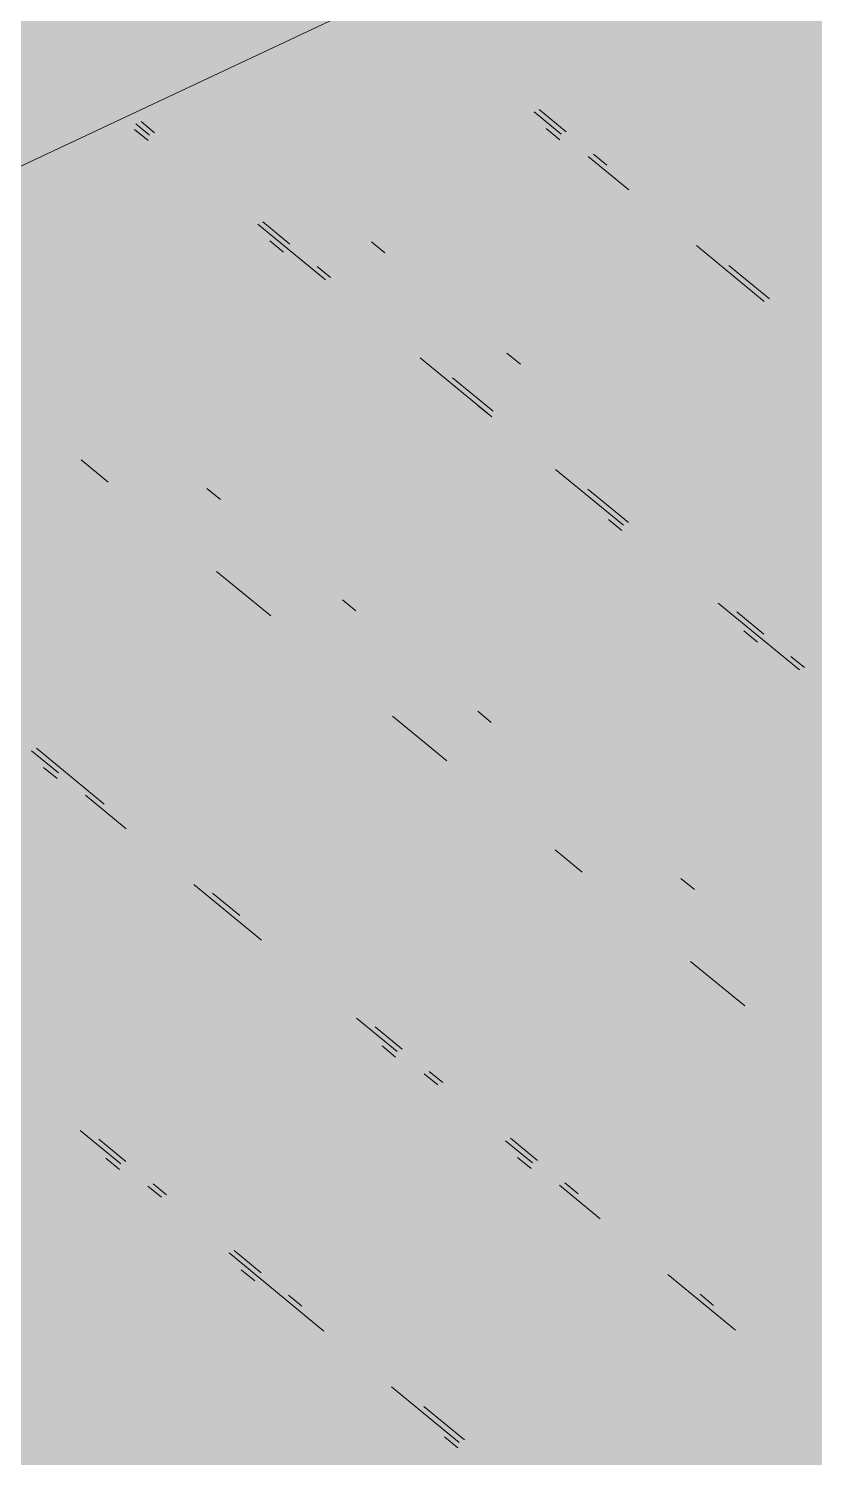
# Paper-space layout '03 3D Building and Roof' of a CAD drawing. Header units: millimetres. Extents: x 5 to 415, y 5 to 292.
# Drawn here: x 269.461 to 271.363, y 79.552 to 83.006 of the extents above; entities that cross this region are included whole.
import ezdxf

# ---------------------------------------------------------------- set-up
doc = ezdxf.new("R2010")
doc.units = ezdxf.units.MM
doc.layers.add('EXISTING', color=7, linetype='Continuous')
doc.layers.add('IMAGES', color=7, linetype='Continuous')

# ---------------------------------------------------------------- blocks, each defined once
blk = doc.blocks.new('SHEET_03')
at = {"layer": 'EXISTING', "color": 250, "lineweight": 9}
for p, q in [((269.173, 82.5474), (272.9102, 84.3019)), ((270.6842, 82.8047), (270.7497, 82.7509)), ((270.7622, 82.7567), (270.6966, 82.8106)), ((269.7502, 82.7353), (269.7174, 82.7622)), ((269.7208, 82.7756), (269.7536, 82.7487)), ((269.7661, 82.7545), (269.7333, 82.7815)), ((270.7463, 82.7375), (270.7135, 82.7644)), ((270.8152, 82.697), (270.9135, 82.6162)), ((270.8605, 82.6759), (270.8277, 82.7029)), ((270.0157, 82.5332), (270.1795, 82.3986)), ((270.0937, 82.4852), (270.0282, 82.5391)), ((270.0778, 82.4659), (270.0451, 82.4929)), ((270.3235, 82.4642), (270.2907, 82.4911)), ((271.0773, 82.4815), (271.2411, 82.3469)), ((270.192, 82.4044), (270.1592, 82.4314)), ((271.2536, 82.3527), (271.1553, 82.4335)), ((270.4088, 82.21), (270.5727, 82.0754)), ((270.6511, 82.1949), (270.6184, 82.2218)), ((270.5852, 82.0812), (270.4869, 82.162)), ((270.5818, 82.0678), (270.549, 82.0947)), ((269.5885, 81.9634), (269.6541, 81.9095)), ((270.7365, 81.9407), (270.9003, 81.806)), ((269.9256, 81.8678), (269.8928, 81.8947)), ((270.9128, 81.8119), (270.8145, 81.8927)), ((270.8969, 81.7926), (270.8641, 81.8196)), ((269.9162, 81.6941), (270.0472, 81.5863)), ((270.2532, 81.5984), (270.2205, 81.6254)), ((271.1296, 81.6175), (271.3262, 81.4559)), ((271.2404, 81.5426), (271.1749, 81.5964)), ((271.2245, 81.5233), (271.1918, 81.5502)), ((271.3387, 81.4618), (271.3059, 81.4887)), ((270.3421, 81.3439), (270.4731, 81.2362)), ((270.5809, 81.3291), (270.5481, 81.356)), ((269.4681, 81.2606), (269.5337, 81.2068)), ((269.6445, 81.1318), (269.4806, 81.2665)), ((269.5303, 81.1933), (269.4975, 81.2203)), ((269.5992, 81.1529), (269.6975, 81.0721)), ((269.6411, 81.1184), (269.6083, 81.1453)), ((270.7353, 81.0207), (270.8008, 80.9669)), ((269.8613, 80.9374), (270.0251, 80.8028)), ((271.0723, 80.9251), (271.0396, 80.952)), ((269.9721, 80.8625), (269.9066, 80.9164)), ((271.0629, 80.7514), (271.1939, 80.6437)), ((270.2545, 80.6142), (270.3528, 80.5334)), ((270.3652, 80.5393), (270.2997, 80.5932)), ((270.3494, 80.52), (270.3166, 80.547)), ((270.4183, 80.4796), (270.4511, 80.4526)), ((270.4635, 80.4585), (270.4308, 80.4854)), ((269.586, 80.3427), (269.6843, 80.2619)), ((269.6968, 80.2678), (269.6312, 80.3216)), ((270.6149, 80.318), (270.6804, 80.2641)), ((270.6929, 80.27), (270.6274, 80.3238)), ((269.6809, 80.2485), (269.6481, 80.2754)), ((270.677, 80.2507), (270.6442, 80.2776)), ((269.7498, 80.2081), (269.7826, 80.1811)), ((269.7951, 80.187), (269.7623, 80.2139)), ((270.7459, 80.2102), (270.8442, 80.1294)), ((270.7912, 80.1892), (270.7584, 80.2161)), ((269.9464, 80.0465), (270.1757, 79.8579)), ((270.0244, 79.9985), (269.9589, 80.0523)), ((270.0085, 79.9792), (269.9758, 80.0061)), ((271.008, 79.9948), (271.1718, 79.8601)), ((270.1227, 79.9177), (270.0899, 79.9446)), ((271.1188, 79.9198), (271.086, 79.9468)), ((270.3396, 79.7233), (270.5034, 79.5886)), ((270.5159, 79.5945), (270.4176, 79.6753)), ((270.5, 79.5752), (270.4672, 79.6021))]:
    blk.add_line(p, q, dxfattribs=at)
at = {"layer": 'IMAGES', "color": 7}
for points in [[(265.2436, 83), (269.8691, 83), (265.2436, 83.0964), (269.8691, 83.0964)], [(269.8691, 83), (269.9655, 83), (269.8691, 83.0964), (269.9655, 83.0964)], [(269.9655, 83), (270.2545, 83), (269.9655, 83.0964), (270.2545, 83.0964)], [(270.2545, 83), (270.3509, 83), (270.2545, 83.0964), (270.3509, 83.0964)], [(270.3509, 83), (270.4473, 83), (270.3509, 83.0964), (270.4473, 83.0964)], [(270.4473, 83), (270.5436, 83), (270.4473, 83.0964), (270.5436, 83.0964)], [(270.5436, 83), (270.64, 83), (270.5436, 83.0964), (270.64, 83.0964)], [(270.64, 83), (270.7364, 83), (270.64, 83.0964), (270.7364, 83.0964)], [(270.7364, 82.9036), (271.2182, 82.9036), (270.7364, 83.0964), (271.2182, 83.0964)], [(271.2182, 83), (271.3145, 83), (271.2182, 83.0964), (271.3145, 83.0964)], [(271.3145, 83), (271.5073, 83), (271.3145, 83.0964), (271.5073, 83.0964)], [(265.1473, 82.9036), (269.4836, 82.9036), (265.1473, 83), (269.4836, 83)], [(269.4836, 82.9036), (269.58, 82.9036), (269.4836, 83), (269.58, 83)], [(269.58, 82.9036), (269.7727, 82.9036), (269.58, 83), (269.7727, 83)], [(269.7727, 82.9036), (269.9655, 82.9036), (269.7727, 83), (269.9655, 83)], [(269.9655, 82.9036), (270.0618, 82.9036), (269.9655, 83), (270.0618, 83)], [(270.0618, 82.9036), (270.1582, 82.9036), (270.0618, 83), (270.1582, 83)], [(270.1582, 82.9036), (270.2545, 82.9036), (270.1582, 83), (270.2545, 83)], [(270.2545, 82.9036), (270.3509, 82.9036), (270.2545, 83), (270.3509, 83)], [(270.3509, 82.9036), (270.4473, 82.9036), (270.3509, 83), (270.4473, 83)], [(270.4473, 82.9036), (270.5436, 82.9036), (270.4473, 83), (270.5436, 83)], [(270.5436, 82.9036), (270.64, 82.9036), (270.5436, 83), (270.64, 83)], [(270.64, 82.9036), (270.7364, 82.9036), (270.64, 83), (270.7364, 83)], [(271.2182, 82.9036), (271.3145, 82.9036), (271.2182, 83), (271.3145, 83)], [(271.3145, 82.9036), (271.4109, 82.9036), (271.3145, 83), (271.4109, 83)], [(269.3873, 82.8072), (269.4836, 82.8072), (269.3873, 82.9036), (269.4836, 82.9036)], [(269.4836, 82.8072), (269.58, 82.8072), (269.4836, 82.9036), (269.58, 82.9036)], [(269.58, 82.8072), (269.6764, 82.8072), (269.58, 82.9036), (269.6764, 82.9036)], [(269.6764, 82.8072), (269.7727, 82.8072), (269.6764, 82.9036), (269.7727, 82.9036)], [(269.7727, 82.8072), (269.8691, 82.8072), (269.7727, 82.9036), (269.8691, 82.9036)], [(269.8691, 82.8072), (269.9655, 82.8072), (269.8691, 82.9036), (269.9655, 82.9036)], [(269.9655, 82.7108), (270.0618, 82.7108), (269.9655, 82.9036), (270.0618, 82.9036)], [(270.0618, 82.7108), (270.1582, 82.7108), (270.0618, 82.9036), (270.1582, 82.9036)], [(270.1582, 82.8072), (270.2545, 82.8072), (270.1582, 82.9036), (270.2545, 82.9036)], [(270.2545, 82.8072), (270.3509, 82.8072), (270.2545, 82.9036), (270.3509, 82.9036)], [(270.3509, 82.8072), (270.4473, 82.8072), (270.3509, 82.9036), (270.4473, 82.9036)], [(270.4473, 82.8072), (270.5436, 82.8072), (270.4473, 82.9036), (270.5436, 82.9036)], [(270.5436, 82.8072), (270.7364, 82.8072), (270.5436, 82.9036), (270.7364, 82.9036)], [(270.7364, 82.8072), (270.8327, 82.8072), (270.7364, 82.9036), (270.8327, 82.9036)], [(270.8327, 82.8072), (270.9291, 82.8072), (270.8327, 82.9036), (270.9291, 82.9036)], [(270.9291, 82.8072), (271.4109, 82.8072), (270.9291, 82.9036), (271.4109, 82.9036)], [(269.3873, 82.7108), (269.4836, 82.7108), (269.3873, 82.8072), (269.4836, 82.8072)], [(269.4836, 82.7108), (269.58, 82.7108), (269.4836, 82.8072), (269.58, 82.8072)], [(269.58, 82.7108), (269.6764, 82.7108), (269.58, 82.8072), (269.6764, 82.8072)], [(269.6764, 82.7108), (269.8691, 82.7108), (269.6764, 82.8072), (269.8691, 82.8072)], [(269.8691, 82.6144), (269.9655, 82.6144), (269.8691, 82.8072), (269.9655, 82.8072)], [(270.1582, 82.7108), (270.5436, 82.7108), (270.1582, 82.8072), (270.5436, 82.8072)], [(270.5436, 82.7108), (270.64, 82.7108), (270.5436, 82.8072), (270.64, 82.8072)], [(270.64, 82.7108), (270.7364, 82.7108), (270.64, 82.8072), (270.7364, 82.8072)], [(270.7364, 82.7108), (270.8327, 82.7108), (270.7364, 82.8072), (270.8327, 82.8072)], [(270.8327, 82.7108), (270.9291, 82.7108), (270.8327, 82.8072), (270.9291, 82.8072)], [(270.9291, 82.7108), (271.0255, 82.7108), (270.9291, 82.8072), (271.0255, 82.8072)], [(271.0255, 82.7108), (271.5073, 82.7108), (271.0255, 82.8072), (271.5073, 82.8072)], [(269.3873, 82.6144), (269.4836, 82.6144), (269.3873, 82.7108), (269.4836, 82.7108)], [(269.4836, 82.6144), (269.58, 82.6144), (269.4836, 82.7108), (269.58, 82.7108)], [(269.58, 82.6144), (269.6764, 82.6144), (269.58, 82.7108), (269.6764, 82.7108)], [(269.6764, 82.6144), (269.7727, 82.6144), (269.6764, 82.7108), (269.7727, 82.7108)], [(269.7727, 82.6144), (269.8691, 82.6144), (269.7727, 82.7108), (269.8691, 82.7108)], [(269.9655, 82.6144), (270.0618, 82.6144), (269.9655, 82.7108), (270.0618, 82.7108)], [(270.0618, 82.6144), (270.1582, 82.6144), (270.0618, 82.7108), (270.1582, 82.7108)], [(270.1582, 82.6144), (270.2545, 82.6144), (270.1582, 82.7108), (270.2545, 82.7108)], [(270.2545, 82.6144), (270.64, 82.6144), (270.2545, 82.7108), (270.64, 82.7108)], [(270.64, 82.6144), (270.7364, 82.6144), (270.64, 82.7108), (270.7364, 82.7108)], [(270.7364, 82.6144), (270.9291, 82.6144), (270.7364, 82.7108), (270.9291, 82.7108)], [(270.9291, 82.6144), (271.0255, 82.6144), (270.9291, 82.7108), (271.0255, 82.7108)], [(271.0255, 82.6144), (271.1218, 82.6144), (271.0255, 82.7108), (271.1218, 82.7108)], [(271.1218, 82.6144), (271.6036, 82.6144), (271.1218, 82.7108), (271.6036, 82.7108)], [(269.3873, 82.518), (269.4836, 82.518), (269.3873, 82.6144), (269.4836, 82.6144)], [(269.4836, 82.518), (269.58, 82.518), (269.4836, 82.6144), (269.58, 82.6144)], [(269.58, 82.518), (269.7727, 82.518), (269.58, 82.6144), (269.7727, 82.6144)], [(269.7727, 82.518), (269.8691, 82.518), (269.7727, 82.6144), (269.8691, 82.6144)], [(269.8691, 82.518), (269.9655, 82.518), (269.8691, 82.6144), (269.9655, 82.6144)], [(269.9655, 82.518), (270.0618, 82.518), (269.9655, 82.6144), (270.0618, 82.6144)], [(270.0618, 82.518), (270.1582, 82.518), (270.0618, 82.6144), (270.1582, 82.6144)], [(270.1582, 82.518), (270.2545, 82.518), (270.1582, 82.6144), (270.2545, 82.6144)], [(270.2545, 82.518), (270.3509, 82.518), (270.2545, 82.6144), (270.3509, 82.6144)], [(270.3509, 82.518), (270.4473, 82.518), (270.3509, 82.6144), (270.4473, 82.6144)], [(270.4473, 82.518), (270.7364, 82.518), (270.4473, 82.6144), (270.7364, 82.6144)], [(270.7364, 82.518), (270.8327, 82.518), (270.7364, 82.6144), (270.8327, 82.6144)], [(270.8327, 82.518), (271.1218, 82.518), (270.8327, 82.6144), (271.1218, 82.6144)], [(271.1218, 82.518), (271.2182, 82.518), (271.1218, 82.6144), (271.2182, 82.6144)], [(271.2182, 82.518), (271.7, 82.518), (271.2182, 82.6144), (271.7, 82.6144)], [(269.3873, 82.4216), (269.4836, 82.4216), (269.3873, 82.518), (269.4836, 82.518)], [(269.4836, 82.4216), (269.8691, 82.4216), (269.4836, 82.518), (269.8691, 82.518)], [(269.8691, 82.4216), (269.9655, 82.4216), (269.8691, 82.518), (269.9655, 82.518)], [(269.9655, 82.4216), (270.1582, 82.4216), (269.9655, 82.518), (270.1582, 82.518)], [(270.1582, 82.4216), (270.2545, 82.4216), (270.1582, 82.518), (270.2545, 82.518)], [(270.2545, 82.4216), (270.3509, 82.4216), (270.2545, 82.518), (270.3509, 82.518)], [(270.3509, 82.4216), (270.4473, 82.4216), (270.3509, 82.518), (270.4473, 82.518)], [(270.4473, 82.4216), (270.5436, 82.4216), (270.4473, 82.518), (270.5436, 82.518)], [(270.5436, 82.4216), (270.64, 82.4216), (270.5436, 82.518), (270.64, 82.518)], [(270.64, 82.4216), (270.8327, 82.4216), (270.64, 82.518), (270.8327, 82.518)], [(270.8327, 82.4216), (270.9291, 82.4216), (270.8327, 82.518), (270.9291, 82.518)], [(270.9291, 82.4216), (271.0255, 82.4216), (270.9291, 82.518), (271.0255, 82.518)], [(271.0255, 82.4216), (271.2182, 82.4216), (271.0255, 82.518), (271.2182, 82.518)], [(271.2182, 82.4216), (271.3145, 82.4216), (271.2182, 82.518), (271.3145, 82.518)], [(271.3145, 82.4216), (271.7964, 82.4216), (271.3145, 82.518), (271.7964, 82.518)], [(269.3873, 82.3252), (269.4836, 82.3252), (269.3873, 82.4216), (269.4836, 82.4216)], [(269.4836, 82.3252), (269.9655, 82.3252), (269.4836, 82.4216), (269.9655, 82.4216)], [(269.9655, 82.3252), (270.0618, 82.3252), (269.9655, 82.4216), (270.0618, 82.4216)], [(270.0618, 82.3252), (270.1582, 82.3252), (270.0618, 82.4216), (270.1582, 82.4216)], [(270.1582, 82.3252), (270.2545, 82.3252), (270.1582, 82.4216), (270.2545, 82.4216)], [(270.2545, 82.3252), (270.3509, 82.3252), (270.2545, 82.4216), (270.3509, 82.4216)], [(270.3509, 82.3252), (270.4473, 82.3252), (270.3509, 82.4216), (270.4473, 82.4216)], [(270.4473, 82.3252), (270.5436, 82.3252), (270.4473, 82.4216), (270.5436, 82.4216)], [(270.5436, 82.3252), (270.64, 82.3252), (270.5436, 82.4216), (270.64, 82.4216)], [(270.64, 82.3252), (270.7364, 82.3252), (270.64, 82.4216), (270.7364, 82.4216)], [(270.7364, 82.3252), (271.0255, 82.3252), (270.7364, 82.4216), (271.0255, 82.4216)], [(271.0255, 82.3252), (271.1218, 82.3252), (271.0255, 82.4216), (271.1218, 82.4216)], [(271.1218, 82.3252), (271.3145, 82.3252), (271.1218, 82.4216), (271.3145, 82.4216)], [(271.3145, 82.3252), (271.4109, 82.3252), (271.3145, 82.4216), (271.4109, 82.4216)], [(269.3873, 82.2288), (269.4836, 82.2288), (269.3873, 82.3252), (269.4836, 82.3252)], [(269.4836, 82.2288), (269.58, 82.2288), (269.4836, 82.3252), (269.58, 82.3252)], [(269.58, 82.2288), (269.6764, 82.2288), (269.58, 82.3252), (269.6764, 82.3252)], [(269.6764, 82.2288), (270.0618, 82.2288), (269.6764, 82.3252), (270.0618, 82.3252)], [(270.0618, 82.2288), (270.1582, 82.2288), (270.0618, 82.3252), (270.1582, 82.3252)], [(270.1582, 82.2288), (270.2545, 82.2288), (270.1582, 82.3252), (270.2545, 82.3252)], [(270.2545, 82.2288), (270.3509, 82.2288), (270.2545, 82.3252), (270.3509, 82.3252)], [(270.3509, 82.2288), (270.4473, 82.2288), (270.3509, 82.3252), (270.4473, 82.3252)], [(270.4473, 82.2288), (270.5436, 82.2288), (270.4473, 82.3252), (270.5436, 82.3252)], [(270.5436, 82.2288), (270.64, 82.2288), (270.5436, 82.3252), (270.64, 82.3252)], [(270.64, 82.2288), (270.7364, 82.2288), (270.64, 82.3252), (270.7364, 82.3252)], [(270.7364, 82.2288), (270.8327, 82.2288), (270.7364, 82.3252), (270.8327, 82.3252)], [(270.8327, 82.2288), (271.0255, 82.2288), (270.8327, 82.3252), (271.0255, 82.3252)], [(271.0255, 82.2288), (271.1218, 82.2288), (271.0255, 82.3252), (271.1218, 82.3252)], [(271.1218, 82.2288), (271.2182, 82.2288), (271.1218, 82.3252), (271.2182, 82.3252)], [(271.2182, 82.2288), (271.4109, 82.2288), (271.2182, 82.3252), (271.4109, 82.3252)], [(269.3873, 82.1324), (269.4836, 82.1324), (269.3873, 82.2288), (269.4836, 82.2288)], [(269.4836, 82.1324), (269.58, 82.1324), (269.4836, 82.2288), (269.58, 82.2288)], [(269.58, 82.1324), (269.7727, 82.1324), (269.58, 82.2288), (269.7727, 82.2288)], [(269.7727, 82.1324), (270.1582, 82.1324), (269.7727, 82.2288), (270.1582, 82.2288)], [(270.1582, 82.1324), (270.2545, 82.1324), (270.1582, 82.2288), (270.2545, 82.2288)], [(270.2545, 82.1324), (270.3509, 82.1324), (270.2545, 82.2288), (270.3509, 82.2288)], [(270.3509, 82.1324), (270.4473, 82.1324), (270.3509, 82.2288), (270.4473, 82.2288)], [(270.4473, 82.1324), (270.5436, 82.1324), (270.4473, 82.2288), (270.5436, 82.2288)], [(270.5436, 82.1324), (270.64, 82.1324), (270.5436, 82.2288), (270.64, 82.2288)], [(270.64, 82.1324), (270.7364, 82.1324), (270.64, 82.2288), (270.7364, 82.2288)], [(270.7364, 82.1324), (270.8327, 82.1324), (270.7364, 82.2288), (270.8327, 82.2288)], [(270.8327, 82.1324), (270.9291, 82.1324), (270.8327, 82.2288), (270.9291, 82.2288)], [(270.9291, 82.1324), (271.2182, 82.1324), (270.9291, 82.2288), (271.2182, 82.2288)], [(271.2182, 82.1324), (271.3145, 82.1324), (271.2182, 82.2288), (271.3145, 82.2288)], [(271.3145, 82.1324), (271.4109, 82.1324), (271.3145, 82.2288), (271.4109, 82.2288)], [(269.3873, 82.036), (269.58, 82.036), (269.3873, 82.1324), (269.58, 82.1324)], [(269.58, 82.036), (269.7727, 82.036), (269.58, 82.1324), (269.7727, 82.1324)], [(269.7727, 82.036), (269.8691, 82.036), (269.7727, 82.1324), (269.8691, 82.1324)], [(269.8691, 82.036), (270.3509, 82.036), (269.8691, 82.1324), (270.3509, 82.1324)], [(270.3509, 82.036), (270.4473, 82.036), (270.3509, 82.1324), (270.4473, 82.1324)], [(270.4473, 82.036), (270.5436, 82.036), (270.4473, 82.1324), (270.5436, 82.1324)], [(270.5436, 82.036), (270.64, 82.036), (270.5436, 82.1324), (270.64, 82.1324)], [(270.64, 82.036), (270.7364, 82.036), (270.64, 82.1324), (270.7364, 82.1324)], [(270.7364, 82.036), (270.8327, 82.036), (270.7364, 82.1324), (270.8327, 82.1324)], [(270.8327, 82.036), (271.0255, 82.036), (270.8327, 82.1324), (271.0255, 82.1324)], [(271.0255, 82.036), (271.3145, 82.036), (271.0255, 82.1324), (271.3145, 82.1324)], [(271.3145, 82.036), (271.4109, 82.036), (271.3145, 82.1324), (271.4109, 82.1324)], [(269.2909, 81.9396), (269.4836, 81.9396), (269.2909, 82.036), (269.4836, 82.036)], [(269.4836, 81.9396), (269.58, 81.9396), (269.4836, 82.036), (269.58, 82.036)], [(269.58, 81.9396), (269.7727, 81.9396), (269.58, 82.036), (269.7727, 82.036)], [(269.7727, 81.9396), (269.8691, 81.9396), (269.7727, 82.036), (269.8691, 82.036)], [(269.8691, 81.9396), (269.9655, 81.9396), (269.8691, 82.036), (269.9655, 82.036)], [(269.9655, 81.9396), (270.5436, 81.9396), (269.9655, 82.036), (270.5436, 82.036)], [(270.5436, 81.9396), (270.64, 81.9396), (270.5436, 82.036), (270.64, 82.036)], [(270.64, 81.9396), (270.7364, 81.9396), (270.64, 82.036), (270.7364, 82.036)], [(270.7364, 81.9396), (270.8327, 81.9396), (270.7364, 82.036), (270.8327, 82.036)], [(270.8327, 81.9396), (270.9291, 81.9396), (270.8327, 82.036), (270.9291, 82.036)], [(270.9291, 81.9396), (271.0255, 81.9396), (270.9291, 82.036), (271.0255, 82.036)], [(271.0255, 81.9396), (271.1218, 81.9396), (271.0255, 82.036), (271.1218, 82.036)], [(271.1218, 81.9396), (271.2182, 81.9396), (271.1218, 82.036), (271.2182, 82.036)], [(271.2182, 81.9396), (271.4109, 81.9396), (271.2182, 82.036), (271.4109, 82.036)], [(269.3873, 81.8432), (269.4836, 81.8432), (269.3873, 81.9396), (269.4836, 81.9396)], [(269.4836, 81.8432), (269.58, 81.8432), (269.4836, 81.9396), (269.58, 81.9396)], [(269.58, 81.8432), (269.6764, 81.8432), (269.58, 81.9396), (269.6764, 81.9396)], [(269.6764, 81.8432), (269.7727, 81.8432), (269.6764, 81.9396), (269.7727, 81.9396)], [(269.7727, 81.8432), (269.8691, 81.8432), (269.7727, 81.9396), (269.8691, 81.9396)], [(269.8691, 81.8432), (269.9655, 81.8432), (269.8691, 81.9396), (269.9655, 81.9396)], [(269.9655, 81.8432), (270.1582, 81.8432), (269.9655, 81.9396), (270.1582, 81.9396)], [(270.1582, 81.8432), (270.5436, 81.8432), (270.1582, 81.9396), (270.5436, 81.9396)], [(270.5436, 81.8432), (270.64, 81.8432), (270.5436, 81.9396), (270.64, 81.9396)], [(270.64, 81.8432), (270.7364, 81.8432), (270.64, 81.9396), (270.7364, 81.9396)], [(270.7364, 81.8432), (270.8327, 81.8432), (270.7364, 81.9396), (270.8327, 81.9396)], [(270.8327, 81.8432), (270.9291, 81.8432), (270.8327, 81.9396), (270.9291, 81.9396)], [(270.9291, 81.8432), (271.0255, 81.8432), (270.9291, 81.9396), (271.0255, 81.9396)], [(271.0255, 81.8432), (271.1218, 81.8432), (271.0255, 81.9396), (271.1218, 81.9396)], [(271.1218, 81.8432), (271.3145, 81.8432), (271.1218, 81.9396), (271.3145, 81.9396)], [(271.3145, 81.8432), (271.6036, 81.8432), (271.3145, 81.9396), (271.6036, 81.9396)], [(269.0982, 81.7468), (269.58, 81.7468), (269.0982, 81.8432), (269.58, 81.8432)], [(269.58, 81.7468), (269.6764, 81.7468), (269.58, 81.8432), (269.6764, 81.8432)], [(269.6764, 81.7468), (269.7727, 81.7468), (269.6764, 81.8432), (269.7727, 81.8432)], [(269.7727, 81.7468), (270.0618, 81.7468), (269.7727, 81.8432), (270.0618, 81.8432)], [(270.0618, 81.7468), (270.1582, 81.7468), (270.0618, 81.8432), (270.1582, 81.8432)], [(270.1582, 81.7468), (270.2545, 81.7468), (270.1582, 81.8432), (270.2545, 81.8432)], [(270.2545, 81.7468), (270.64, 81.7468), (270.2545, 81.8432), (270.64, 81.8432)], [(270.64, 81.7468), (270.7364, 81.7468), (270.64, 81.8432), (270.7364, 81.8432)], [(270.7364, 81.7468), (270.8327, 81.7468), (270.7364, 81.8432), (270.8327, 81.8432)], [(270.8327, 81.7468), (270.9291, 81.7468), (270.8327, 81.8432), (270.9291, 81.8432)], [(270.9291, 81.7468), (271.0255, 81.7468), (270.9291, 81.8432), (271.0255, 81.8432)], [(271.0255, 81.7468), (271.1218, 81.7468), (271.0255, 81.8432), (271.1218, 81.8432)], [(271.1218, 81.7468), (271.2182, 81.7468), (271.1218, 81.8432), (271.2182, 81.8432)], [(271.2182, 81.7468), (271.3145, 81.7468), (271.2182, 81.8432), (271.3145, 81.8432)], [(271.3145, 81.7468), (271.4109, 81.7468), (271.3145, 81.8432), (271.4109, 81.8432)], [(269.1945, 81.6504), (269.58, 81.6504), (269.1945, 81.7468), (269.58, 81.7468)], [(269.58, 81.6504), (269.6764, 81.6504), (269.58, 81.7468), (269.6764, 81.7468)], [(269.6764, 81.6504), (269.7727, 81.6504), (269.6764, 81.7468), (269.7727, 81.7468)], [(269.7727, 81.6504), (269.8691, 81.6504), (269.7727, 81.7468), (269.8691, 81.7468)], [(269.8691, 81.6504), (269.9655, 81.6504), (269.8691, 81.7468), (269.9655, 81.7468)], [(269.9655, 81.6504), (270.0618, 81.6504), (269.9655, 81.7468), (270.0618, 81.7468)], [(270.0618, 81.6504), (270.1582, 81.6504), (270.0618, 81.7468), (270.1582, 81.7468)], [(270.1582, 81.6504), (270.2545, 81.6504), (270.1582, 81.7468), (270.2545, 81.7468)], [(270.2545, 81.6504), (270.3509, 81.6504), (270.2545, 81.7468), (270.3509, 81.7468)], [(270.3509, 81.6504), (270.7364, 81.6504), (270.3509, 81.7468), (270.7364, 81.7468)], [(270.7364, 81.6504), (270.8327, 81.6504), (270.7364, 81.7468), (270.8327, 81.7468)], [(270.8327, 81.6504), (270.9291, 81.6504), (270.8327, 81.7468), (270.9291, 81.7468)], [(270.9291, 81.6504), (271.0255, 81.6504), (270.9291, 81.7468), (271.0255, 81.7468)], [(271.0255, 81.6504), (271.1218, 81.6504), (271.0255, 81.7468), (271.1218, 81.7468)], [(271.1218, 81.6504), (271.2182, 81.6504), (271.1218, 81.7468), (271.2182, 81.7468)], [(271.2182, 81.6504), (271.3145, 81.6504), (271.2182, 81.7468), (271.3145, 81.7468)], [(271.3145, 81.6504), (271.4109, 81.6504), (271.3145, 81.7468), (271.4109, 81.7468)], [(269.1945, 81.554), (269.7727, 81.554), (269.1945, 81.6504), (269.7727, 81.6504)], [(269.7727, 81.554), (269.9655, 81.554), (269.7727, 81.6504), (269.9655, 81.6504)], [(269.9655, 81.554), (270.0618, 81.554), (269.9655, 81.6504), (270.0618, 81.6504)], [(270.0618, 81.554), (270.2545, 81.554), (270.0618, 81.6504), (270.2545, 81.6504)], [(270.2545, 81.554), (270.3509, 81.554), (270.2545, 81.6504), (270.3509, 81.6504)], [(270.3509, 81.554), (270.4473, 81.554), (270.3509, 81.6504), (270.4473, 81.6504)], [(270.4473, 81.554), (270.9291, 81.554), (270.4473, 81.6504), (270.9291, 81.6504)], [(270.9291, 81.554), (271.0255, 81.554), (270.9291, 81.6504), (271.0255, 81.6504)], [(271.0255, 81.554), (271.1218, 81.554), (271.0255, 81.6504), (271.1218, 81.6504)], [(271.1218, 81.554), (271.2182, 81.554), (271.1218, 81.6504), (271.2182, 81.6504)], [(271.2182, 81.554), (271.3145, 81.554), (271.2182, 81.6504), (271.3145, 81.6504)], [(271.3145, 81.554), (271.4109, 81.554), (271.3145, 81.6504), (271.4109, 81.6504)], [(269.3873, 81.4576), (269.8691, 81.4576), (269.3873, 81.554), (269.8691, 81.554)], [(269.8691, 81.4576), (269.9655, 81.4576), (269.8691, 81.554), (269.9655, 81.554)], [(269.9655, 81.4576), (270.0618, 81.4576), (269.9655, 81.554), (270.0618, 81.554)], [(270.0618, 81.4576), (270.1582, 81.4576), (270.0618, 81.554), (270.1582, 81.554)], [(270.1582, 81.4576), (270.2545, 81.4576), (270.1582, 81.554), (270.2545, 81.554)], [(270.2545, 81.4576), (270.4473, 81.4576), (270.2545, 81.554), (270.4473, 81.554)], [(270.4473, 81.4576), (270.5436, 81.4576), (270.4473, 81.554), (270.5436, 81.554)], [(270.5436, 81.4576), (270.64, 81.4576), (270.5436, 81.554), (270.64, 81.554)], [(270.64, 81.4576), (271.0255, 81.4576), (270.64, 81.554), (271.0255, 81.554)], [(271.0255, 81.4576), (271.1218, 81.4576), (271.0255, 81.554), (271.1218, 81.554)], [(271.1218, 81.4576), (271.2182, 81.4576), (271.1218, 81.554), (271.2182, 81.554)], [(271.2182, 81.4576), (271.3145, 81.4576), (271.2182, 81.554), (271.3145, 81.554)], [(271.3145, 81.4576), (271.4109, 81.4576), (271.3145, 81.554), (271.4109, 81.554)], [(269.3873, 81.3612), (269.4836, 81.3612), (269.3873, 81.4576), (269.4836, 81.4576)], [(269.4836, 81.3612), (269.58, 81.3612), (269.4836, 81.4576), (269.58, 81.4576)], [(269.58, 81.3612), (270.0618, 81.3612), (269.58, 81.4576), (270.0618, 81.4576)], [(270.0618, 81.3612), (270.1582, 81.3612), (270.0618, 81.4576), (270.1582, 81.4576)], [(270.1582, 81.3612), (270.2545, 81.3612), (270.1582, 81.4576), (270.2545, 81.4576)], [(270.2545, 81.3612), (270.5436, 81.3612), (270.2545, 81.4576), (270.5436, 81.4576)], [(270.5436, 81.3612), (270.64, 81.3612), (270.5436, 81.4576), (270.64, 81.4576)], [(270.64, 81.3612), (270.7364, 81.3612), (270.64, 81.4576), (270.7364, 81.4576)], [(270.7364, 81.3612), (271.1218, 81.3612), (270.7364, 81.4576), (271.1218, 81.4576)], [(271.1218, 81.3612), (271.2182, 81.3612), (271.1218, 81.4576), (271.2182, 81.4576)], [(271.2182, 81.3612), (271.3145, 81.3612), (271.2182, 81.4576), (271.3145, 81.4576)], [(271.3145, 81.3612), (271.4109, 81.3612), (271.3145, 81.4576), (271.4109, 81.4576)], [(269.3873, 81.2648), (269.4836, 81.2648), (269.3873, 81.3612), (269.4836, 81.3612)], [(269.4836, 81.2648), (269.58, 81.2648), (269.4836, 81.3612), (269.58, 81.3612)], [(269.58, 81.2648), (269.6764, 81.2648), (269.58, 81.3612), (269.6764, 81.3612)], [(269.6764, 81.2648), (270.1582, 81.2648), (269.6764, 81.3612), (270.1582, 81.3612)], [(270.1582, 81.2648), (270.2545, 81.2648), (270.1582, 81.3612), (270.2545, 81.3612)], [(270.2545, 81.2648), (270.3509, 81.2648), (270.2545, 81.3612), (270.3509, 81.3612)], [(270.3509, 81.2648), (270.5436, 81.2648), (270.3509, 81.3612), (270.5436, 81.3612)], [(270.5436, 81.2648), (270.64, 81.2648), (270.5436, 81.3612), (270.64, 81.3612)], [(270.64, 81.2648), (270.7364, 81.2648), (270.64, 81.3612), (270.7364, 81.3612)], [(270.7364, 81.2648), (270.8327, 81.2648), (270.7364, 81.3612), (270.8327, 81.3612)], [(270.8327, 81.2648), (271.2182, 81.2648), (270.8327, 81.3612), (271.2182, 81.3612)], [(271.2182, 81.2648), (271.3145, 81.2648), (271.2182, 81.3612), (271.3145, 81.3612)], [(271.3145, 81.2648), (271.4109, 81.2648), (271.3145, 81.3612), (271.4109, 81.3612)], [(269.3873, 81.1684), (269.4836, 81.1684), (269.3873, 81.2648), (269.4836, 81.2648)], [(269.4836, 81.1684), (269.58, 81.1684), (269.4836, 81.2648), (269.58, 81.2648)], [(269.58, 81.1684), (269.6764, 81.1684), (269.58, 81.2648), (269.6764, 81.2648)], [(269.6764, 81.1684), (269.7727, 81.1684), (269.6764, 81.2648), (269.7727, 81.2648)], [(269.7727, 81.1684), (270.2545, 81.1684), (269.7727, 81.2648), (270.2545, 81.2648)], [(270.2545, 81.1684), (270.3509, 81.1684), (270.2545, 81.2648), (270.3509, 81.2648)], [(270.3509, 81.1684), (270.4473, 81.1684), (270.3509, 81.2648), (270.4473, 81.2648)], [(270.4473, 81.072), (270.5436, 81.072), (270.4473, 81.2648), (270.5436, 81.2648)], [(270.5436, 81.1684), (270.64, 81.1684), (270.5436, 81.2648), (270.64, 81.2648)], [(270.64, 81.1684), (270.7364, 81.1684), (270.64, 81.2648), (270.7364, 81.2648)], [(270.7364, 81.1684), (270.8327, 81.1684), (270.7364, 81.2648), (270.8327, 81.2648)], [(270.8327, 81.1684), (270.9291, 81.1684), (270.8327, 81.2648), (270.9291, 81.2648)], [(270.9291, 81.1684), (271.4109, 81.1684), (270.9291, 81.2648), (271.4109, 81.2648)], [(269.3873, 81.072), (269.4836, 81.072), (269.3873, 81.1684), (269.4836, 81.1684)], [(269.4836, 81.072), (269.58, 81.072), (269.4836, 81.1684), (269.58, 81.1684)], [(269.58, 81.072), (269.7727, 81.072), (269.58, 81.1684), (269.7727, 81.1684)], [(269.7727, 81.072), (269.8691, 81.072), (269.7727, 81.1684), (269.8691, 81.1684)], [(269.8691, 81.072), (269.9655, 81.072), (269.8691, 81.1684), (269.9655, 81.1684)], [(269.9655, 81.072), (270.3509, 81.072), (269.9655, 81.1684), (270.3509, 81.1684)], [(270.3509, 81.072), (270.4473, 81.072), (270.3509, 81.1684), (270.4473, 81.1684)], [(270.5436, 81.072), (270.64, 81.072), (270.5436, 81.1684), (270.64, 81.1684)], [(270.64, 81.072), (270.8327, 81.072), (270.64, 81.1684), (270.8327, 81.1684)], [(270.8327, 81.072), (270.9291, 81.072), (270.8327, 81.1684), (270.9291, 81.1684)], [(270.9291, 81.072), (271.0255, 81.072), (270.9291, 81.1684), (271.0255, 81.1684)], [(271.0255, 81.072), (271.1218, 81.072), (271.0255, 81.1684), (271.1218, 81.1684)], [(271.1218, 81.072), (271.5073, 81.072), (271.1218, 81.1684), (271.5073, 81.1684)], [(269.0018, 80.9756), (269.4836, 80.9756), (269.0018, 81.072), (269.4836, 81.072)], [(269.4836, 80.9756), (269.58, 80.9756), (269.4836, 81.072), (269.58, 81.072)], [(269.58, 80.9756), (269.6764, 80.9756), (269.58, 81.072), (269.6764, 81.072)], [(269.6764, 80.9756), (269.8691, 80.9756), (269.6764, 81.072), (269.8691, 81.072)], [(269.8691, 80.9756), (269.9655, 80.9756), (269.8691, 81.072), (269.9655, 81.072)], [(269.9655, 80.9756), (270.0618, 80.9756), (269.9655, 81.072), (270.0618, 81.072)], [(270.0618, 80.9756), (270.5436, 80.9756), (270.0618, 81.072), (270.5436, 81.072)], [(270.5436, 80.9756), (270.64, 80.9756), (270.5436, 81.072), (270.64, 81.072)], [(270.64, 80.9756), (270.8327, 80.9756), (270.64, 81.072), (270.8327, 81.072)], [(270.8327, 80.9756), (270.9291, 80.9756), (270.8327, 81.072), (270.9291, 81.072)], [(270.9291, 80.9756), (271.0255, 80.9756), (270.9291, 81.072), (271.0255, 81.072)], [(271.0255, 80.9756), (271.1218, 80.9756), (271.0255, 81.072), (271.1218, 81.072)], [(271.1218, 80.9756), (271.6036, 80.9756), (271.1218, 81.072), (271.6036, 81.072)], [(269.0982, 80.8792), (269.58, 80.8792), (269.0982, 80.9756), (269.58, 80.9756)], [(269.58, 80.8792), (269.6764, 80.8792), (269.58, 80.9756), (269.6764, 80.9756)], [(269.6764, 80.8792), (269.7727, 80.8792), (269.6764, 80.9756), (269.7727, 80.9756)], [(269.7727, 80.8792), (269.9655, 80.8792), (269.7727, 80.9756), (269.9655, 80.9756)], [(269.9655, 80.8792), (270.0618, 80.8792), (269.9655, 80.9756), (270.0618, 80.9756)], [(270.0618, 80.8792), (270.1582, 80.8792), (270.0618, 80.9756), (270.1582, 80.9756)], [(270.1582, 80.8792), (270.5436, 80.8792), (270.1582, 80.9756), (270.5436, 80.9756)], [(270.5436, 80.8792), (270.64, 80.8792), (270.5436, 80.9756), (270.64, 80.9756)], [(270.64, 80.8792), (270.7364, 80.8792), (270.64, 80.9756), (270.7364, 80.9756)], [(270.7364, 80.8792), (270.8327, 80.8792), (270.7364, 80.9756), (270.8327, 80.9756)], [(270.8327, 80.8792), (271.0255, 80.8792), (270.8327, 80.9756), (271.0255, 80.9756)], [(271.0255, 80.8792), (271.1218, 80.8792), (271.0255, 80.9756), (271.1218, 80.9756)], [(271.1218, 80.8792), (271.2182, 80.8792), (271.1218, 80.9756), (271.2182, 80.9756)], [(271.2182, 80.8792), (271.3145, 80.8792), (271.2182, 80.9756), (271.3145, 80.9756)], [(271.3145, 80.8792), (271.7964, 80.8792), (271.3145, 80.9756), (271.7964, 80.9756)], [(269.2909, 80.7827), (269.7727, 80.7827), (269.2909, 80.8792), (269.7727, 80.8792)], [(269.7727, 80.7827), (269.8691, 80.7827), (269.7727, 80.8792), (269.8691, 80.8792)], [(269.8691, 80.7827), (270.0618, 80.7827), (269.8691, 80.8792), (270.0618, 80.8792)], [(270.0618, 80.7827), (270.1582, 80.7827), (270.0618, 80.8792), (270.1582, 80.8792)], [(270.1582, 80.7827), (270.2545, 80.7827), (270.1582, 80.8792), (270.2545, 80.8792)], [(270.2545, 80.7827), (270.7364, 80.7827), (270.2545, 80.8792), (270.7364, 80.8792)], [(270.7364, 80.7827), (270.8327, 80.7827), (270.7364, 80.8792), (270.8327, 80.8792)], [(270.8327, 80.7827), (270.9291, 80.7827), (270.8327, 80.8792), (270.9291, 80.8792)], [(270.9291, 80.7827), (271.0255, 80.7827), (270.9291, 80.8792), (271.0255, 80.8792)], [(271.0255, 80.7827), (271.1218, 80.7827), (271.0255, 80.8792), (271.1218, 80.8792)], [(271.1218, 80.7827), (271.2182, 80.7827), (271.1218, 80.8792), (271.2182, 80.8792)], [(271.2182, 80.7827), (271.3145, 80.7827), (271.2182, 80.8792), (271.3145, 80.8792)], [(271.3145, 80.7827), (271.4109, 80.7827), (271.3145, 80.8792), (271.4109, 80.8792)], [(269.3873, 80.6863), (269.8691, 80.6863), (269.3873, 80.7827), (269.8691, 80.7827)], [(269.8691, 80.6863), (269.9655, 80.6863), (269.8691, 80.7827), (269.9655, 80.7827)], [(269.9655, 80.6863), (270.0618, 80.6863), (269.9655, 80.7827), (270.0618, 80.7827)], [(270.0618, 80.6863), (270.1582, 80.6863), (270.0618, 80.7827), (270.1582, 80.7827)], [(270.1582, 80.6863), (270.2545, 80.6863), (270.1582, 80.7827), (270.2545, 80.7827)], [(270.2545, 80.6863), (270.3509, 80.6863), (270.2545, 80.7827), (270.3509, 80.7827)], [(270.3509, 80.6863), (270.8327, 80.6863), (270.3509, 80.7827), (270.8327, 80.7827)], [(270.8327, 80.6863), (270.9291, 80.6863), (270.8327, 80.7827), (270.9291, 80.7827)], [(270.9291, 80.6863), (271.0255, 80.6863), (270.9291, 80.7827), (271.0255, 80.7827)], [(271.0255, 80.6863), (271.1218, 80.6863), (271.0255, 80.7827), (271.1218, 80.7827)], [(271.1218, 80.6863), (271.2182, 80.6863), (271.1218, 80.7827), (271.2182, 80.7827)], [(271.2182, 80.6863), (271.3145, 80.6863), (271.2182, 80.7827), (271.3145, 80.7827)], [(271.3145, 80.6863), (271.4109, 80.6863), (271.3145, 80.7827), (271.4109, 80.7827)], [(269.3873, 80.5899), (269.4836, 80.5899), (269.3873, 80.6863), (269.4836, 80.6863)], [(269.4836, 80.5899), (269.9655, 80.5899), (269.4836, 80.6863), (269.9655, 80.6863)], [(269.9655, 80.5899), (270.0618, 80.5899), (269.9655, 80.6863), (270.0618, 80.6863)], [(270.0618, 80.5899), (270.1582, 80.5899), (270.0618, 80.6863), (270.1582, 80.6863)], [(270.1582, 80.5899), (270.2545, 80.5899), (270.1582, 80.6863), (270.2545, 80.6863)], [(270.2545, 80.5899), (270.3509, 80.5899), (270.2545, 80.6863), (270.3509, 80.6863)], [(270.3509, 80.5899), (270.4473, 80.5899), (270.3509, 80.6863), (270.4473, 80.6863)], [(270.4473, 80.5899), (270.9291, 80.5899), (270.4473, 80.6863), (270.9291, 80.6863)], [(270.9291, 80.5899), (271.0255, 80.5899), (270.9291, 80.6863), (271.0255, 80.6863)], [(271.0255, 80.5899), (271.1218, 80.5899), (271.0255, 80.6863), (271.1218, 80.6863)], [(271.1218, 80.5899), (271.2182, 80.5899), (271.1218, 80.6863), (271.2182, 80.6863)], [(271.2182, 80.5899), (271.3145, 80.5899), (271.2182, 80.6863), (271.3145, 80.6863)], [(271.3145, 80.5899), (271.4109, 80.5899), (271.3145, 80.6863), (271.4109, 80.6863)], [(269.3873, 80.4935), (269.4836, 80.4935), (269.3873, 80.5899), (269.4836, 80.5899)], [(269.4836, 80.4935), (269.58, 80.4935), (269.4836, 80.5899), (269.58, 80.5899)], [(269.58, 80.4935), (270.1582, 80.4935), (269.58, 80.5899), (270.1582, 80.5899)], [(270.1582, 80.4935), (270.2545, 80.4935), (270.1582, 80.5899), (270.2545, 80.5899)], [(270.2545, 80.4935), (270.4473, 80.4935), (270.2545, 80.5899), (270.4473, 80.5899)], [(270.4473, 80.4935), (270.64, 80.4935), (270.4473, 80.5899), (270.64, 80.5899)], [(270.64, 80.4935), (271.0255, 80.4935), (270.64, 80.5899), (271.0255, 80.5899)], [(271.0255, 80.4935), (271.1218, 80.4935), (271.0255, 80.5899), (271.1218, 80.5899)], [(271.1218, 80.4935), (271.2182, 80.4935), (271.1218, 80.5899), (271.2182, 80.5899)], [(271.2182, 80.4935), (271.3145, 80.4935), (271.2182, 80.5899), (271.3145, 80.5899)], [(271.3145, 80.4935), (271.4109, 80.4935), (271.3145, 80.5899), (271.4109, 80.5899)], [(269.3873, 80.3971), (269.4836, 80.3971), (269.3873, 80.4935), (269.4836, 80.4935)], [(269.4836, 80.3971), (269.58, 80.3971), (269.4836, 80.4935), (269.58, 80.4935)], [(269.58, 80.3971), (269.6764, 80.3971), (269.58, 80.4935), (269.6764, 80.4935)], [(269.6764, 80.3971), (270.2545, 80.3971), (269.6764, 80.4935), (270.2545, 80.4935)], [(270.2545, 80.3971), (270.3509, 80.3971), (270.2545, 80.4935), (270.3509, 80.4935)], [(270.3509, 80.3971), (270.4473, 80.3971), (270.3509, 80.4935), (270.4473, 80.4935)], [(270.4473, 80.3007), (270.5436, 80.3007), (270.4473, 80.4935), (270.5436, 80.4935)], [(270.5436, 80.3971), (270.64, 80.3971), (270.5436, 80.4935), (270.64, 80.4935)], [(270.64, 80.3971), (270.7364, 80.3971), (270.64, 80.4935), (270.7364, 80.4935)], [(270.7364, 80.3971), (271.2182, 80.3971), (270.7364, 80.4935), (271.2182, 80.4935)], [(271.2182, 80.3971), (271.3145, 80.3971), (271.2182, 80.4935), (271.3145, 80.4935)], [(271.3145, 80.3971), (271.5073, 80.3971), (271.3145, 80.4935), (271.5073, 80.4935)], [(269.2909, 80.3007), (269.4836, 80.3007), (269.2909, 80.3971), (269.4836, 80.3971)], [(269.4836, 80.3007), (269.6764, 80.3007), (269.4836, 80.3971), (269.6764, 80.3971)], [(269.6764, 80.3007), (269.7727, 80.3007), (269.6764, 80.3971), (269.7727, 80.3971)], [(269.7727, 80.3007), (269.8691, 80.3007), (269.7727, 80.3971), (269.8691, 80.3971)], [(269.8691, 80.3007), (270.3509, 80.3007), (269.8691, 80.3971), (270.3509, 80.3971)], [(270.3509, 80.3007), (270.4473, 80.3007), (270.3509, 80.3971), (270.4473, 80.3971)], [(270.5436, 80.3007), (270.64, 80.3007), (270.5436, 80.3971), (270.64, 80.3971)], [(270.64, 80.3007), (270.7364, 80.3007), (270.64, 80.3971), (270.7364, 80.3971)], [(270.7364, 80.3007), (270.8327, 80.3007), (270.7364, 80.3971), (270.8327, 80.3971)], [(270.8327, 80.3007), (271.3145, 80.3007), (270.8327, 80.3971), (271.3145, 80.3971)], [(271.3145, 80.3007), (271.4109, 80.3007), (271.3145, 80.3971), (271.4109, 80.3971)], [(268.9055, 80.2043), (269.4836, 80.2043), (268.9055, 80.3007), (269.4836, 80.3007)], [(269.4836, 80.2043), (269.58, 80.2043), (269.4836, 80.3007), (269.58, 80.3007)], [(269.58, 80.2043), (269.7727, 80.2043), (269.58, 80.3007), (269.7727, 80.3007)], [(269.7727, 80.2043), (269.8691, 80.2043), (269.7727, 80.3007), (269.8691, 80.3007)], [(269.8691, 80.2043), (269.9655, 80.2043), (269.8691, 80.3007), (269.9655, 80.3007)], [(269.9655, 80.2043), (270.4473, 80.2043), (269.9655, 80.3007), (270.4473, 80.3007)], [(270.4473, 80.2043), (270.5436, 80.2043), (270.4473, 80.3007), (270.5436, 80.3007)], [(270.5436, 80.2043), (270.64, 80.2043), (270.5436, 80.3007), (270.64, 80.3007)], [(270.64, 80.2043), (270.8327, 80.2043), (270.64, 80.3007), (270.8327, 80.3007)], [(270.8327, 80.2043), (270.9291, 80.2043), (270.8327, 80.3007), (270.9291, 80.3007)], [(270.9291, 80.2043), (271.4109, 80.2043), (270.9291, 80.3007), (271.4109, 80.3007)], [(269.0982, 80.1079), (269.6764, 80.1079), (269.0982, 80.2043), (269.6764, 80.2043)], [(269.6764, 80.1079), (269.7727, 80.1079), (269.6764, 80.2043), (269.7727, 80.2043)], [(269.7727, 80.1079), (269.8691, 80.1079), (269.7727, 80.2043), (269.8691, 80.2043)], [(269.8691, 80.1079), (269.9655, 80.1079), (269.8691, 80.2043), (269.9655, 80.2043)], [(269.9655, 80.1079), (270.0618, 80.1079), (269.9655, 80.2043), (270.0618, 80.2043)], [(270.0618, 80.1079), (270.5436, 80.1079), (270.0618, 80.2043), (270.5436, 80.2043)], [(270.5436, 80.1079), (270.64, 80.1079), (270.5436, 80.2043), (270.64, 80.2043)], [(270.64, 80.1079), (270.7364, 80.1079), (270.64, 80.2043), (270.7364, 80.2043)], [(270.7364, 80.1079), (270.9291, 80.1079), (270.7364, 80.2043), (270.9291, 80.2043)], [(270.9291, 80.1079), (271.0255, 80.1079), (270.9291, 80.2043), (271.0255, 80.2043)], [(271.0255, 80.1079), (271.5073, 80.1079), (271.0255, 80.2043), (271.5073, 80.2043)], [(269.1945, 80.0115), (269.6764, 80.0115), (269.1945, 80.1079), (269.6764, 80.1079)], [(269.6764, 80.0115), (269.7727, 80.0115), (269.6764, 80.1079), (269.7727, 80.1079)], [(269.7727, 80.0115), (269.8691, 80.0115), (269.7727, 80.1079), (269.8691, 80.1079)], [(269.8691, 80.0115), (269.9655, 80.0115), (269.8691, 80.1079), (269.9655, 80.1079)], [(269.9655, 80.0115), (270.0618, 80.0115), (269.9655, 80.1079), (270.0618, 80.1079)], [(270.0618, 80.0115), (270.64, 80.0115), (270.0618, 80.1079), (270.64, 80.1079)], [(270.64, 80.0115), (270.7364, 80.0115), (270.64, 80.1079), (270.7364, 80.1079)], [(270.7364, 80.0115), (270.8327, 80.0115), (270.7364, 80.1079), (270.8327, 80.1079)], [(270.8327, 80.0115), (271.0255, 80.0115), (270.8327, 80.1079), (271.0255, 80.1079)], [(271.0255, 80.0115), (271.1218, 80.0115), (271.0255, 80.1079), (271.1218, 80.1079)], [(271.1218, 80.0115), (271.2182, 80.0115), (271.1218, 80.1079), (271.2182, 80.1079)], [(271.2182, 80.0115), (271.6036, 80.0115), (271.2182, 80.1079), (271.6036, 80.1079)], [(269.2909, 79.9151), (269.7727, 79.9151), (269.2909, 80.0115), (269.7727, 80.0115)], [(269.7727, 79.9151), (269.8691, 79.9151), (269.7727, 80.0115), (269.8691, 80.0115)], [(269.8691, 79.9151), (269.9655, 79.9151), (269.8691, 80.0115), (269.9655, 80.0115)], [(269.9655, 79.9151), (270.1582, 79.9151), (269.9655, 80.0115), (270.1582, 80.0115)], [(270.1582, 79.9151), (270.7364, 79.9151), (270.1582, 80.0115), (270.7364, 80.0115)], [(270.7364, 79.9151), (270.8327, 79.9151), (270.7364, 80.0115), (270.8327, 80.0115)], [(270.8327, 79.9151), (270.9291, 79.9151), (270.8327, 80.0115), (270.9291, 80.0115)], [(270.9291, 79.9151), (271.1218, 79.9151), (270.9291, 80.0115), (271.1218, 80.0115)], [(271.1218, 79.9151), (271.2182, 79.9151), (271.1218, 80.0115), (271.2182, 80.0115)], [(271.2182, 79.9151), (271.3145, 79.9151), (271.2182, 80.0115), (271.3145, 80.0115)], [(271.3145, 79.9151), (271.7964, 79.9151), (271.3145, 80.0115), (271.7964, 80.0115)], [(269.3873, 79.8187), (269.9655, 79.8187), (269.3873, 79.9151), (269.9655, 79.9151)], [(269.9655, 79.8187), (270.0618, 79.8187), (269.9655, 79.9151), (270.0618, 79.9151)], [(270.0618, 79.8187), (270.2545, 79.8187), (270.0618, 79.9151), (270.2545, 79.9151)], [(270.2545, 79.8187), (270.3509, 79.8187), (270.2545, 79.9151), (270.3509, 79.9151)], [(270.3509, 79.8187), (270.4473, 79.8187), (270.3509, 79.9151), (270.4473, 79.9151)], [(270.4473, 79.8187), (270.9291, 79.8187), (270.4473, 79.9151), (270.9291, 79.9151)], [(270.9291, 79.8187), (271.0255, 79.8187), (270.9291, 79.9151), (271.0255, 79.9151)], [(271.0255, 79.8187), (271.1218, 79.8187), (271.0255, 79.9151), (271.1218, 79.9151)], [(271.1218, 79.8187), (271.2182, 79.8187), (271.1218, 79.9151), (271.2182, 79.9151)], [(271.2182, 79.8187), (271.3145, 79.8187), (271.2182, 79.9151), (271.3145, 79.9151)], [(271.3145, 79.8187), (271.4109, 79.8187), (271.3145, 79.9151), (271.4109, 79.9151)], [(269.3873, 79.7223), (269.4836, 79.7223), (269.3873, 79.8187), (269.4836, 79.8187)], [(269.4836, 79.7223), (269.58, 79.7223), (269.4836, 79.8187), (269.58, 79.8187)], [(269.58, 79.7223), (270.0618, 79.7223), (269.58, 79.8187), (270.0618, 79.8187)], [(270.0618, 79.7223), (270.1582, 79.7223), (270.0618, 79.8187), (270.1582, 79.8187)], [(270.1582, 79.7223), (270.2545, 79.7223), (270.1582, 79.8187), (270.2545, 79.8187)], [(270.2545, 79.7223), (270.4473, 79.7223), (270.2545, 79.8187), (270.4473, 79.8187)], [(270.4473, 79.7223), (270.5436, 79.7223), (270.4473, 79.8187), (270.5436, 79.8187)], [(270.5436, 79.7223), (271.0255, 79.7223), (270.5436, 79.8187), (271.0255, 79.8187)], [(271.0255, 79.7223), (271.1218, 79.7223), (271.0255, 79.8187), (271.1218, 79.8187)], [(271.1218, 79.7223), (271.2182, 79.7223), (271.1218, 79.8187), (271.2182, 79.8187)], [(271.2182, 79.7223), (271.3145, 79.7223), (271.2182, 79.8187), (271.3145, 79.8187)], [(271.3145, 79.7223), (271.4109, 79.7223), (271.3145, 79.8187), (271.4109, 79.8187)], [(269.2909, 79.6259), (269.4836, 79.6259), (269.2909, 79.7223), (269.4836, 79.7223)], [(269.4836, 79.6259), (269.58, 79.6259), (269.4836, 79.7223), (269.58, 79.7223)], [(269.58, 79.6259), (269.6764, 79.6259), (269.58, 79.7223), (269.6764, 79.7223)], [(269.6764, 79.6259), (270.1582, 79.6259), (269.6764, 79.7223), (270.1582, 79.7223)], [(270.1582, 79.6259), (270.2545, 79.6259), (270.1582, 79.7223), (270.2545, 79.7223)], [(270.2545, 79.6259), (270.3509, 79.6259), (270.2545, 79.7223), (270.3509, 79.7223)], [(270.3509, 79.6259), (270.5436, 79.6259), (270.3509, 79.7223), (270.5436, 79.7223)], [(270.5436, 79.6259), (270.64, 79.6259), (270.5436, 79.7223), (270.64, 79.7223)], [(270.64, 79.6259), (271.1218, 79.6259), (270.64, 79.7223), (271.1218, 79.7223)], [(271.1218, 79.6259), (271.2182, 79.6259), (271.1218, 79.7223), (271.2182, 79.7223)], [(271.2182, 79.6259), (271.3145, 79.6259), (271.2182, 79.7223), (271.3145, 79.7223)], [(271.3145, 79.6259), (271.5073, 79.6259), (271.3145, 79.7223), (271.5073, 79.7223)], [(269.3873, 79.5295), (269.4836, 79.5295), (269.3873, 79.6259), (269.4836, 79.6259)], [(269.4836, 79.5295), (269.58, 79.5295), (269.4836, 79.6259), (269.58, 79.6259)], [(269.58, 79.5295), (269.6764, 79.5295), (269.58, 79.6259), (269.6764, 79.6259)], [(269.6764, 79.5295), (270.2545, 79.5295), (269.6764, 79.6259), (270.2545, 79.6259)], [(270.2545, 79.5295), (270.3509, 79.5295), (270.2545, 79.6259), (270.3509, 79.6259)], [(270.3509, 79.5295), (270.4473, 79.5295), (270.3509, 79.6259), (270.4473, 79.6259)], [(270.4473, 79.5295), (270.5436, 79.5295), (270.4473, 79.6259), (270.5436, 79.6259)], [(270.5436, 79.5295), (270.64, 79.5295), (270.5436, 79.6259), (270.64, 79.6259)], [(270.64, 79.5295), (270.7364, 79.5295), (270.64, 79.6259), (270.7364, 79.6259)], [(270.7364, 79.5295), (271.4109, 79.5295), (270.7364, 79.6259), (271.4109, 79.6259)]]:
    blk.add_solid(points, dxfattribs=at)

psp = doc.layouts.new('03 3D Building and Roof')

# ---------------------------------------------------------------- block references
psp.add_blockref('SHEET_03', (0, 0))

doc.saveas('drawing.dxf')
